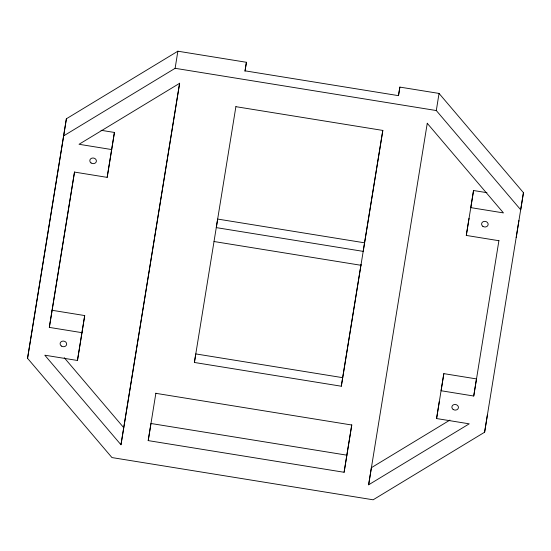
<?xml version="1.0" encoding="UTF-8"?>
<svg xmlns="http://www.w3.org/2000/svg" width="551" height="551" viewBox="0 0 551 551"><rect width="100%" height="100%" fill="white"/><g stroke="black" fill="none" stroke-linecap="round" stroke-linejoin="round"><path stroke-width="0.83" d="M27.55 358.315L66.389 118.775L177.863 51.202L246.421 62.284L245.05 70.838L398.497 95.654L399.868 87.099L439.044 93.429L523.45 192.685L520.709 209.793L436.302 110.544L175.122 68.31L63.647 135.883L27.55 358.315L111.956 457.571L373.137 499.798L484.611 432.225L523.45 192.685M63.647 135.883L66.389 118.775M49.321 327.397L74.523 172.084L107.169 177.367L111.681 149.562L79.034 144.286L179.626 83.304L120.972 444.76L44.81 355.202L77.457 360.478L81.968 332.673L49.321 327.397L74.509 171.953M77.457 360.478L84.709 315.565L52.063 310.282M81.968 332.673L84.709 315.565M107.169 177.367L114.422 132.454L101.026 130.284M111.681 149.562L114.422 132.454M175.122 68.31L177.863 51.202M120.972 444.76L179.619 83.167M148.212 440.607L150.953 423.492L346.841 455.167L344.099 472.276L148.212 440.607L155.885 393.104M194.4 362.468L195.77 353.914L342.681 377.669L341.31 386.223L194.4 362.468L235.904 106.577M364.562 242.819L363.192 251.373L216.281 227.618L217.652 219.064L364.562 242.819L382.821 130.332M439.319 401.438L436.578 418.546L469.225 423.829L368.633 484.804L371.374 467.696L449.94 420.069M436.302 110.544L439.044 93.429M473.736 396.024L476.477 378.916L443.83 373.633L441.089 390.742L473.736 396.024L498.924 240.58M498.937 240.718L466.291 235.435L469.032 218.327M486.939 192.685L473.543 190.522L470.802 207.631L503.449 212.913L427.287 123.348M484.611 432.225L487.353 415.117M516.197 237.598L518.939 220.483M244.968 71.279L246.421 62.284M342.681 377.669L361.07 264.335M341.31 386.223L382.821 130.429L235.904 106.674M398.538 95.275L399.868 87.099M346.841 455.167L351.772 424.78M344.099 472.276L351.765 425.014L155.885 393.338M368.633 484.804L427.273 123.21M436.578 418.546L443.83 373.633M466.291 235.435L473.543 190.522M214.022 241.524L360.939 265.279M64.226 357.702L123.713 427.652M482.848 226.316A3.306 2.817 9.1 0 0 488.138 224.705A3.306 2.817 9.1 0 0 483.626 221.502A3.306 2.817 9.1 0 0 482.848 226.316M453.136 409.427A3.306 2.817 9.1 0 0 458.418 407.816A3.306 2.817 9.1 0 0 453.914 404.613A3.306 2.817 9.1 0 0 453.136 409.427M61.368 346.042A3.306 2.817 9.1 0 0 66.657 344.423A3.306 2.817 9.1 0 0 62.153 341.227A3.306 2.817 9.1 0 0 61.368 346.042M91.08 162.972A3.306 2.817 9.1 0 0 96.37 161.353A3.306 2.817 9.1 0 0 91.859 158.151A3.306 2.817 9.1 0 0 91.08 162.972"/></g></svg>
